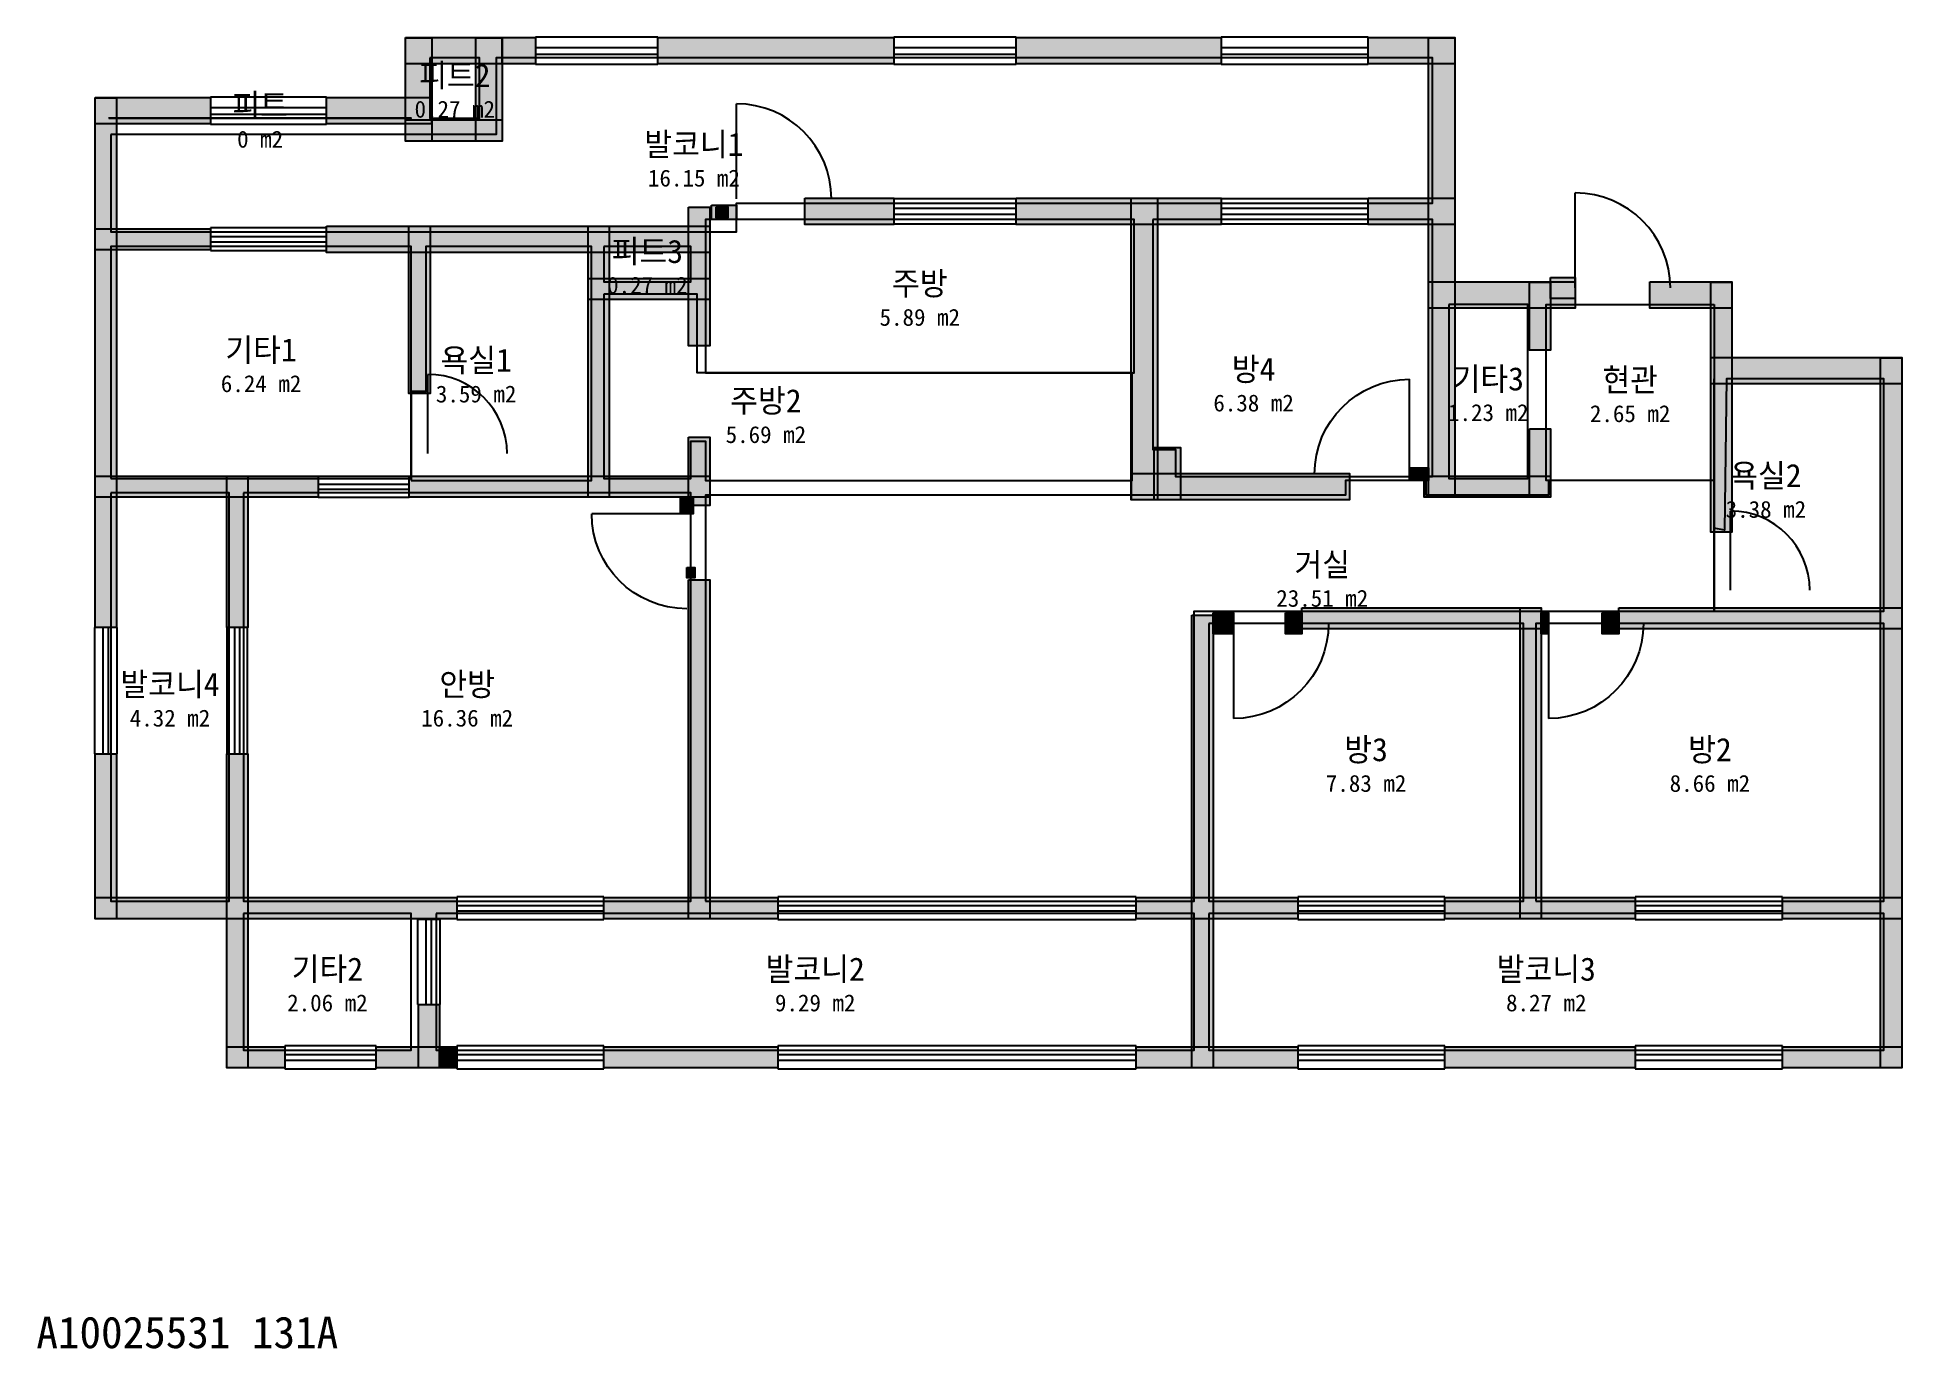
# Model space of a CAD drawing. Header units: millimetres. Extents: x 9 to 17659, y -905 to 11510.
import ezdxf
from ezdxf.enums import TextEntityAlignment as Align

# ---------------------------------------------------------------- set-up
doc = ezdxf.new("R2010")
doc.units = ezdxf.units.MM
for name, color, linetype in [('A-ANNO-TEXT', 7, 'Continuous'), ('A-AREA', 9, 'Continuous'), ('A-AREA-IDEN', 7, 'Continuous'), ('A-DOOR', 4, 'Continuous'), ('A-GLAZ', 5, 'Continuous'), ('A-WALL-EXTR', 7, 'Continuous'), ('A-WALL-PATT', 8, 'Continuous'), ('A-WALL-PRTN', 8, 'Continuous'), ('A-WALL-STRC', 7, 'Continuous')]:
    doc.layers.add(name, color=color, linetype=linetype)

# ---------------------------------------------------------------- blocks, each defined once
blk = doc.blocks.new('JJ-DOOR-SWING')
blk.add_line((0, 0), (0, 1000))
blk.add_arc((0, 0), 1000, 0, 90)
at = {"flags": 1}
for tag, p in [('WIDTH', (0, -150)), ('TYPE', (0, -250))]:
    blk.add_attdef(tag, p, '', height=80, dxfattribs=at)
blk = doc.blocks.new('JJ-WIN-DOUBLE')
for p, q in [((1000, 500), (0, 500)), ((0, 500), (0, -500)), ((1000, -500), (1000, 500)), ((0, 120), (1000, 120)), ((0, -120), (1000, -120)), ((0, -500), (1000, -500))]:
    blk.add_line(p, q)
at = {"flags": 1}
for tag, p in [('WIDTH', (0, -700)), ('TYPE', (0, -800))]:
    blk.add_attdef(tag, p, '', height=80, dxfattribs=at)

msp = doc.modelspace()

# ---------------------------------------------------------------- linework, layer by layer
at = {"layer": 'A-AREA'}
for points in [[(706, 10588), (706, 9667), (6627, 9667), (6627, 9941), (13216, 9941), (13216, 11314), (4353, 11314), (4353, 10588)], [(3725, 11314), (3725, 10745), (4196, 10745), (4196, 11314)], [(686, 10745), (686, 10745), (3549, 10745), (3549, 10745)], [(6333, 8333), (10392, 8333), (10392, 9784), (6333, 9784)], [(10569, 9784), (10569, 7608), (10784, 7608), (10784, 7353), (13216, 7353), (13216, 9784)], [(706, 7333), (3549, 7333), (3549, 9529), (706, 9529)], [(3549, 7314), (5255, 7314), (5255, 9529), (3686, 9529), (3686, 8157), (3549, 8157)], [(5373, 9529), (5373, 9196), (6196, 9196), (6196, 9529)], [(5373, 9078), (5373, 7333), (6196, 7333), (6196, 7686), (6333, 7686), (6333, 7314), (10373, 7314), (10373, 8333), (6255, 8333), (6255, 9078)], [(13373, 8980), (13373, 7333), (14118, 7333), (14118, 8980)], [(15882, 8980), (15882, 7314), (14294, 7314), (14294, 8980)], [(15882, 8275), (15882, 6078), (17490, 6078), (17490, 8275), (16000, 8275), (15980, 6843), (15882, 6863)], [(6333, 3333), (10961, 3333), (10961, 6078), (15882, 6078), (15882, 7314), (14314, 7314), (14314, 7176), (13157, 7176), (13157, 7314), (12392, 7314), (12392, 7176), (6333, 7176)], [(706, 7196), (706, 3333), (1824, 3333), (1824, 7196)], [(1961, 7196), (1961, 3333), (6196, 3333), (6196, 7196)], [(11098, 5961), (11098, 3333), (14078, 3333), (14078, 5961)], [(14196, 3333), (17490, 3333), (17490, 5961), (14196, 5961)], [(1961, 3216), (1961, 1922), (3549, 1922), (3549, 3216)], [(3784, 3216), (3784, 1922), (10961, 1922), (10961, 3216)], [(11098, 3216), (11098, 1922), (17490, 1922), (17490, 3216)]]:
    msp.add_lwpolyline(points, close=True, dxfattribs=at)
at = {"layer": 'A-WALL-EXTR'}
for points in [[(3493, 11506), (3743, 11506), (3743, 10527), (3493, 10527)], [(3494, 11507), (4725, 11507), (4725, 11257), (3494, 11257)], [(4159, 11506), (4409, 11506), (4409, 10527), (4159, 10527)], [(4408, 11507), (4725, 11507), (4725, 11257), (4408, 11257)], [(5882, 11507), (8118, 11507), (8118, 11257), (5882, 11257)], [(9275, 11507), (11216, 11507), (11216, 11257), (9275, 11257)], [(12608, 11507), (13427, 11507), (13427, 11257), (12608, 11257)], [(13179, 11506), (13429, 11506), (13429, 7155), (13179, 7155)], [(557, 10939), (1647, 10939), (1647, 10689), (557, 10689)], [(2745, 10939), (3741, 10939), (3741, 10689), (2745, 10689)], [(6392, 9922), (6627, 9922), (6627, 9784), (6392, 9784)], [(6431, 9902), (6431, 9804), (6549, 9804), (6549, 9902)], [(7275, 9988), (8118, 9988), (8118, 9738), (7275, 9738)], [(9275, 9988), (11216, 9988), (11216, 9738), (9275, 9738)], [(10365, 9986), (10615, 9986), (10615, 7131), (10365, 7131)], [(12608, 9988), (13427, 9988), (13427, 9738), (12608, 9738)], [(2745, 9723), (6375, 9723), (6375, 9473), (2745, 9473)], [(13180, 9194), (14569, 9194), (14569, 8944), (13180, 8944)], [(15275, 9194), (16051, 9194), (16051, 8944), (15275, 8944)], [(15851, 8478), (17659, 8478), (17659, 8228), (15851, 8228)], [(10581, 7627), (10831, 7627), (10831, 7131), (10581, 7131)], [(10367, 7380), (12431, 7380), (12431, 7130), (10367, 7130)], [(6157, 6490), (6235, 6490), (6235, 6392), (6157, 6392)]]:
    msp.add_lwpolyline(points, close=True, dxfattribs=at)
at = {"layer": 'A-WALL-PATT', "color": 8}
for points in [[(3493, 11506), (3743, 11506), (3493, 10527), (3743, 10527)], [(3494, 11507), (4725, 11507), (3494, 11257), (4725, 11257)], [(4159, 11506), (4409, 11506), (4159, 10527), (4409, 10527)], [(4408, 11507), (4725, 11507), (4408, 11257), (4725, 11257)], [(5882, 11507), (8118, 11507), (5882, 11257), (8118, 11257)], [(9275, 11507), (11216, 11507), (9275, 11257), (11216, 11257)], [(12608, 11507), (13427, 11507), (12608, 11257), (13427, 11257)], [(13179, 11506), (13429, 11506), (13179, 7155), (13429, 7155)], [(557, 10939), (1647, 10939), (557, 10689), (1647, 10689)], [(557, 10937), (757, 10937), (557, 5922), (757, 5922)], [(2745, 10939), (3741, 10939), (2745, 10689), (3741, 10689)], [(3494, 10727), (4408, 10727), (3494, 10527), (4408, 10527)], [(6175, 9902), (6375, 9902), (6175, 8588), (6375, 8588)], [(6392, 9922), (6392, 9784), (6627, 9784)], [(6627, 9784), (6627, 9922), (6392, 9922)], [(6549, 9902), (6431, 9902), (6431, 9804)], [(6431, 9804), (6549, 9804), (6549, 9902)], [(7275, 9988), (8118, 9988), (7275, 9738), (8118, 9738)], [(9275, 9988), (11216, 9988), (9275, 9738), (11216, 9738)], [(10365, 9986), (10615, 9986), (10365, 7131), (10615, 7131)], [(12608, 9988), (13427, 9988), (12608, 9738), (13427, 9738)], [(2745, 9723), (6375, 9723), (2745, 9473), (6375, 9473)], [(3527, 9722), (3727, 9722), (3527, 8137), (3727, 8137)], [(5224, 9722), (5424, 9722), (5224, 7155), (5424, 7155)], [(557, 9698), (1647, 9698), (557, 9498), (1647, 9498)], [(5224, 9227), (6375, 9227), (5224, 9027), (6375, 9027)], [(13180, 9194), (14569, 9194), (13180, 8944), (14569, 8944)], [(14135, 9192), (14335, 9192), (14135, 8549), (14335, 8549)], [(14335, 9237), (14569, 9237), (14335, 9037), (14569, 9037)], [(15275, 9194), (16051, 9194), (15275, 8944), (16051, 8944)], [(15851, 9192), (16051, 9192), (15851, 6824), (16051, 6824)], [(15851, 8478), (17659, 8478), (15851, 8228), (17659, 8228)], [(17459, 8476), (17659, 8476), (17459, 1753), (17659, 1753)], [(14135, 7804), (14335, 7804), (14135, 7155), (14335, 7155)], [(6175, 7725), (6375, 7725), (6175, 7078), (6375, 7078)], [(10581, 7627), (10831, 7627), (10581, 7131), (10831, 7131)], [(13000, 7433), (13180, 7433), (13000, 7313), (13180, 7313)], [(557, 7355), (2667, 7355), (557, 7155), (2667, 7155)], [(1802, 7355), (2002, 7355), (1802, 5922), (2002, 5922)], [(3529, 7355), (6375, 7355), (3529, 7155), (6375, 7155)], [(10367, 7380), (12431, 7380), (10367, 7130), (12431, 7130)], [(13137, 7355), (14335, 7355), (13137, 7155), (14335, 7155)], [(6097, 7155), (6217, 7155), (6097, 7000), (6217, 7000)], [(6157, 6490), (6157, 6392), (6235, 6392)], [(6235, 6392), (6235, 6490), (6157, 6490)], [(6175, 6373), (6375, 6373), (6175, 3165), (6375, 3165)], [(10939, 6039), (11139, 6039), (10939, 1753), (11139, 1753)], [(11139, 6061), (11333, 6061), (11139, 5861), (11333, 5861)], [(11824, 6061), (11980, 6061), (11824, 5861), (11980, 5861)], [(11980, 6110), (14247, 6110), (11980, 5910), (14247, 5910)], [(14047, 6110), (14247, 6110), (14047, 3165), (14247, 3165)], [(14247, 6061), (14314, 6061), (14247, 5861), (14314, 5861)], [(14824, 6061), (14980, 6061), (14824, 5861), (14980, 5861)], [(14980, 6110), (17659, 6110), (14980, 5910), (17659, 5910)], [(557, 4725), (757, 4725), (557, 3165), (757, 3165)], [(1802, 4725), (2002, 4725), (1802, 1753), (2002, 1753)], [(557, 3365), (3980, 3365), (557, 3165), (3980, 3165)], [(5373, 3365), (7020, 3365), (5373, 3165), (7020, 3165)], [(10412, 3365), (11941, 3365), (10412, 3165), (11941, 3165)], [(13333, 3365), (15137, 3365), (13333, 3165), (15137, 3165)], [(16529, 3365), (17659, 3365), (16529, 3165), (17659, 3165)], [(3616, 2353), (3816, 2353), (3616, 1753), (3816, 1753)], [(1802, 1953), (2353, 1953), (1802, 1753), (2353, 1753)], [(3216, 1953), (3980, 1953), (3216, 1753), (3980, 1753)], [(3816, 1953), (3980, 1953), (3816, 1753), (3980, 1753)], [(5373, 1953), (7020, 1953), (5373, 1753), (7020, 1753)], [(10412, 1953), (11941, 1953), (10412, 1753), (11941, 1753)], [(13333, 1953), (15137, 1953), (13333, 1753), (15137, 1753)], [(16529, 1953), (17659, 1953), (16529, 1753), (17659, 1753)]]:
    msp.add_solid(points, dxfattribs=at)
at = {"layer": 'A-WALL-PRTN'}
for points in [[(13000, 7433), (13180, 7433), (13180, 7313), (13000, 7313)], [(6097, 7155), (6217, 7155), (6217, 7000), (6097, 7000)]]:
    msp.add_lwpolyline(points, close=True, dxfattribs=at)
at = {"layer": 'A-WALL-STRC'}
for points in [[(557, 10937), (757, 10937), (757, 5922), (557, 5922)], [(3494, 10727), (4408, 10727), (4408, 10527), (3494, 10527)], [(6175, 9902), (6375, 9902), (6375, 8588), (6175, 8588)], [(3527, 9722), (3727, 9722), (3727, 8137), (3527, 8137)], [(5224, 9722), (5424, 9722), (5424, 7155), (5224, 7155)], [(557, 9698), (1647, 9698), (1647, 9498), (557, 9498)], [(5224, 9227), (6375, 9227), (6375, 9027), (5224, 9027)], [(14135, 9192), (14335, 9192), (14335, 8549), (14135, 8549)], [(14335, 9237), (14569, 9237), (14569, 9037), (14335, 9037)], [(15851, 9192), (16051, 9192), (16051, 6824), (15851, 6824)], [(17459, 8476), (17659, 8476), (17659, 1753), (17459, 1753)], [(14135, 7804), (14335, 7804), (14335, 7155), (14135, 7155)], [(6175, 7725), (6375, 7725), (6375, 7078), (6175, 7078)], [(557, 7355), (2667, 7355), (2667, 7155), (557, 7155)], [(1802, 7355), (2002, 7355), (2002, 5922), (1802, 5922)], [(3529, 7355), (6375, 7355), (6375, 7155), (3529, 7155)], [(13137, 7355), (14335, 7355), (14335, 7155), (13137, 7155)], [(6175, 6373), (6375, 6373), (6375, 3165), (6175, 3165)], [(10939, 6039), (11139, 6039), (11139, 1753), (10939, 1753)], [(11139, 6061), (11333, 6061), (11333, 5861), (11139, 5861)], [(11824, 6061), (11980, 6061), (11980, 5861), (11824, 5861)], [(11980, 6110), (14247, 6110), (14247, 5910), (11980, 5910)], [(14047, 6110), (14247, 6110), (14247, 3165), (14047, 3165)], [(14247, 6061), (14314, 6061), (14314, 5861), (14247, 5861)], [(14824, 6061), (14980, 6061), (14980, 5861), (14824, 5861)], [(14980, 6110), (17659, 6110), (17659, 5910), (14980, 5910)], [(557, 4725), (757, 4725), (757, 3165), (557, 3165)], [(1802, 4725), (2002, 4725), (2002, 1753), (1802, 1753)], [(557, 3365), (3980, 3365), (3980, 3165), (557, 3165)], [(5373, 3365), (7020, 3365), (7020, 3165), (5373, 3165)], [(10412, 3365), (11941, 3365), (11941, 3165), (10412, 3165)], [(13333, 3365), (15137, 3365), (15137, 3165), (13333, 3165)], [(16529, 3365), (17659, 3365), (17659, 3165), (16529, 3165)], [(3616, 2353), (3816, 2353), (3816, 1753), (3616, 1753)], [(1802, 1953), (2353, 1953), (2353, 1753), (1802, 1753)], [(3216, 1953), (3980, 1953), (3980, 1753), (3216, 1753)], [(3816, 1953), (3980, 1953), (3980, 1753), (3816, 1753)], [(5373, 1953), (7020, 1953), (7020, 1753), (5373, 1753)], [(10412, 1953), (11941, 1953), (11941, 1753), (10412, 1753)], [(13333, 1953), (15137, 1953), (15137, 1753), (13333, 1753)], [(16529, 1953), (17659, 1953), (17659, 1753), (16529, 1753)]]:
    msp.add_lwpolyline(points, close=True, dxfattribs=at)

# ---------------------------------------------------------------- block references
at = {"layer": 'A-DOOR'}
for p, xscale, yscale in [((6627, 9980), 0.9, 0.9), ((14569, 9137), 0.9, 0.9), ((3706, 7569), 0.75, 0.75), ((16039, 6275), 0.75, 0.75), ((11333, 5961), 0.9, -0.9), ((14314, 5961), 0.9, -0.9)]:
    msp.add_blockref('JJ-DOOR-SWING', p, dxfattribs=dict(at, xscale=xscale, yscale=yscale))
at = {"layer": 'A-DOOR', "xscale": 0.9, "yscale": -0.9}
for p, rotation in [((13000, 7373), 180), ((6157, 7000), -90)]:
    msp.add_blockref('JJ-DOOR-SWING', p, dxfattribs=dict(at, rotation=rotation))
at = {"layer": 'A-GLAZ'}
for p, xscale, yscale in [((4725, 11382), 1.156862745098039, 0.2549019607843138), ((8118, 11382), 1.15686274509804, 0.2549019607843138), ((11216, 11382), 1.392156862745098, 0.2549019607843138), ((1647, 10814), 1.098039215686275, 0.2549019607843138), ((8118, 9863), 1.15686274509804, 0.2352941176470588), ((11216, 9863), 1.392156862745098, 0.2352941176470588), ((1647, 9598), 1.098039215686275, 0.2156862745098039), ((2667, 7255), 0.8627450980392155, 0.196078431372549), ((3980, 3265), 1.392156862745098, 0.2156862745098039), ((7020, 3265), 3.392156862745098, 0.2156862745098039), ((11941, 3265), 1.392156862745098, 0.2156862745098039), ((15137, 3265), 1.3921568627451, 0.2156862745098039), ((2353, 1853), 0.862745098039216, 0.2156862745098039), ((3980, 1853), 1.392156862745098, 0.2156862745098039), ((7020, 1853), 3.392156862745098, 0.2156862745098039), ((11941, 1853), 1.392156862745098, 0.2156862745098039), ((15137, 1853), 1.3921568627451, 0.2156862745098039)]:
    msp.add_blockref('JJ-WIN-DOUBLE', p, dxfattribs=dict(at, xscale=xscale, yscale=yscale))
at = {"layer": 'A-GLAZ', "rotation": 90}
for p, xscale, yscale in [((657, 4725), 1.196078431372549, 0.2156862745098039), ((1902, 4725), 1.196078431372549, 0.196078431372549), ((3716, 2353), 0.803921568627451, 0.2156862745098039)]:
    msp.add_blockref('JJ-WIN-DOUBLE', p, dxfattribs=dict(at, xscale=xscale, yscale=yscale))

# ---------------------------------------------------------------- texts
at = {"layer": 'A-ANNO-TEXT'}
msp.add_text('A10025531 131A', height=300, dxfattribs=at).set_placement((0, -900))
at = {"layer": 'A-AREA-IDEN'}
for s, height, p in [('피트2', 220, (3961, 11149)), ('피트', 220, (2118, 10865)), ('0.27 m2', 160, (3961, 10829)), ('0 m2', 160, (2118, 10545)), ('발코니1', 220, (6225, 10497)), ('16.15 m2', 160, (6225, 10177)), ('피트3', 220, (5784, 9483)), ('0.27 m2', 160, (5784, 9163)), ('주방', 220, (8363, 9179)), ('5.89 m2', 160, (8363, 8859)), ('기타1', 220, (2127, 8551)), ('욕실1', 220, (4163, 8453)), ('방4', 220, (11523, 8368)), ('6.24 m2', 160, (2127, 8231)), ('기타3', 220, (13745, 8277)), ('현관', 220, (15088, 8267)), ('3.59 m2', 160, (4163, 8133)), ('주방2', 220, (6906, 8069)), ('6.38 m2', 160, (11523, 8048)), ('1.23 m2', 160, (13745, 7957)), ('2.65 m2', 160, (15088, 7947)), ('5.69 m2', 160, (6906, 7749)), ('욕실2', 220, (16373, 7361)), ('3.38 m2', 160, (16373, 7041)), ('거실', 220, (12173, 6519)), ('23.51 m2', 160, (12173, 6199)), ('발코니4', 220, (1265, 5385)), ('안방', 220, (4078, 5385)), ('4.32 m2', 160, (1265, 5065)), ('16.36 m2', 160, (4078, 5065)), ('방3', 220, (12588, 4767)), ('방2', 220, (15843, 4767)), ('7.83 m2', 160, (12588, 4447)), ('8.66 m2', 160, (15843, 4447)), ('기타2', 220, (2755, 2689)), ('발코니2', 220, (7373, 2689)), ('발코니3', 220, (14294, 2689)), ('2.06 m2', 160, (2755, 2369)), ('9.29 m2', 160, (7373, 2369)), ('8.27 m2', 160, (14294, 2369))]:
    msp.add_text(s, height=height, dxfattribs=at).set_placement(p, align=Align.MIDDLE_CENTER)

doc.saveas('drawing.dxf')
